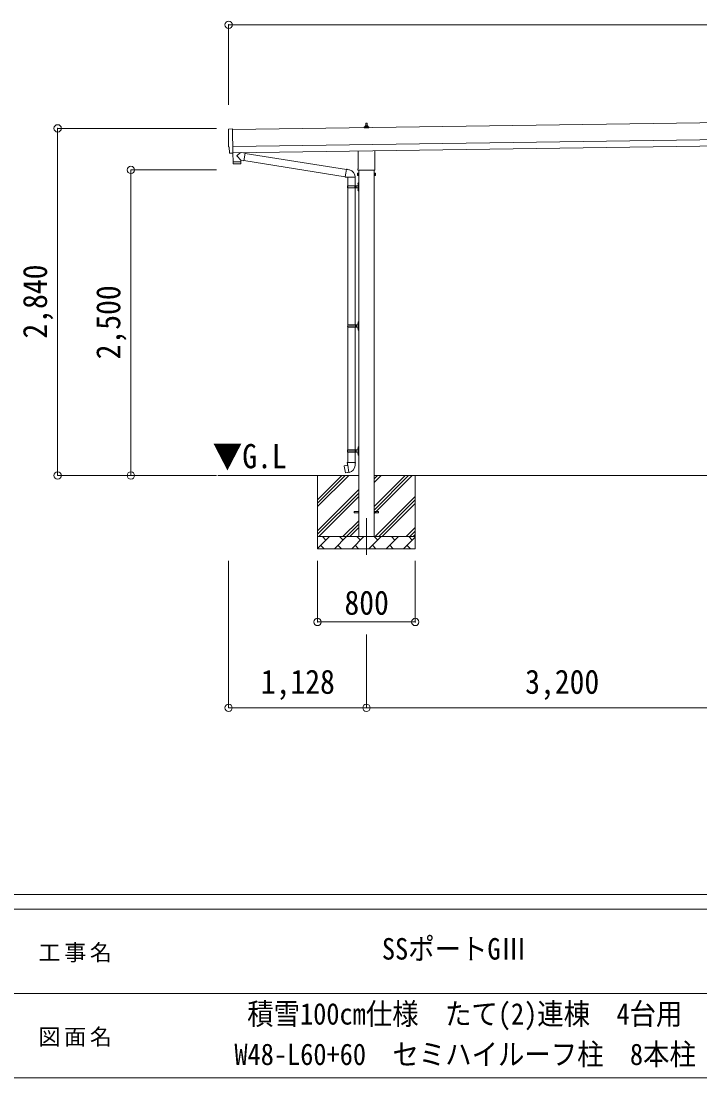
# Model space of a CAD drawing. Units: millimetres at full size, sheet at 1:60. Extents: x -16864 to 16864, y -11640 to 11640.
# Drawn here: x -881 to 4676, y -11640 to -2993 of the extents above; entities that cross this region are included whole.
import ezdxf
from ezdxf.enums import TextEntityAlignment as Align

# ---------------------------------------------------------------- set-up
doc = ezdxf.new("R2010")
doc.units = ezdxf.units.MM
doc.header["$LTSCALE"] = 60
doc.header["$PDMODE"] = 32
doc.header["$PDSIZE"] = 60
doc.linetypes.add('CHAIN1', pattern=[8, 5, -1, 1, -1])
for name, color, linetype, lineweight in [('0-1_Defpoints', 7, 'CHAIN1', 9), ('0-2_TEXT1', 4, 'Continuous', 9), ('0-3_SHAPE', 7, 'Continuous', 9), ('0-7_PARTS2', 7, 'Continuous', 9), ('0-8_TABLE1', 6, 'Continuous', 9), ('0-9_DIM1', 7, 'Continuous', 9), ('F-0', 7, 'Continuous', 9)]:
    doc.layers.add(name, color=color, linetype=linetype, lineweight=lineweight)
doc.styles.add('ＭＳ ゴシック', font='')
doc.styles.get('ＭＳ ゴシック').set_extended_font_data('MS Gothic')

msp = doc.modelspace()

# ---------------------------------------------------------------- linework, layer by layer
at = {"layer": '0-1_Defpoints'}
msp.add_line((1945.59, -7060.72), (1945.59, -7409.72), dxfattribs=at)
at = {"layer": '0-2_TEXT1'}
for p, q in [((6585.66, -3798.03), (850.19, -3879.96)), ((1927.65, -3866.96), (1927.65, -3859.25)), ((1964.15, -3866.96), (1927.65, -3866.96)), ((1928.03, -3858.46), (1963.76, -3858.46)), ((1928.41, -3858.28), (1935.13, -3856.65)), ((1935.51, -3856.46), (1956.28, -3856.46)), ((1935.9, -3855.68), (1935.9, -3851.46)), ((1936.9, -3851.46), (1954.9, -3851.46)), ((1939.9, -3851.46), (1940.62, -3827.94)), ((1941.62, -3826.96), (1950.17, -3826.96)), ((1951.17, -3827.94), (1951.9, -3851.46)), ((1955.9, -3855.68), (1955.9, -3851.46)), ((1963.38, -3858.28), (1956.66, -3856.65)), ((1964.15, -3866.96), (1964.15, -3859.25)), ((852.19, -4019.95), (6587.66, -3938.01)), ((852.91, -4069.94), (6588.37, -3988.01)), ((1877.29, -4200.95), (1877.29, -4055.31)), ((2013.89, -4053.36), (2013.89, -4200.95)), ((833.33, -4073.99), (826.41, -4073.73)), ((1875.59, -4209.72), (1875.59, -4204.22)), ((2013.53, -4213.22), (1877.65, -4213.22)), ((1883.09, -4213.22), (1883.09, -7210.72)), ((2008.09, -7210.72), (2008.09, -4213.22)), ((2015.59, -4204.22), (2015.59, -4209.72)), ((1871.59, -4239.22), (1872.35, -4237.91)), ((1871.59, -4239.22), (1871.59, -4256.22)), ((1871.59, -4256.22), (1872.35, -4257.54)), ((1878.59, -4242.82), (1872.35, -4242.82)), ((1878.59, -4252.63), (1872.35, -4252.63)), ((1878.59, -4257.54), (1872.35, -4257.54)), ((1881.09, -4256.92), (1878.59, -4256.92)), ((2010.09, -4256.92), (2012.59, -4256.92)), ((2012.59, -4242.82), (2018.83, -4242.82)), ((2012.59, -4252.63), (2018.83, -4252.63)), ((2012.59, -4257.54), (2018.83, -4257.54)), ((2019.59, -4239.22), (2018.83, -4237.91)), ((2019.59, -4256.22), (2018.83, -4257.54)), ((2019.59, -4239.22), (2019.59, -4256.22)), ((1845.59, -7006.22), (1883.09, -7006.22)), ((1845.59, -7015.22), (1845.59, -7006.22)), ((1845.59, -7006.22), (1883.09, -7006.22)), ((1845.59, -7015.22), (1845.59, -7006.22)), ((1845.59, -7015.22), (1883.09, -7015.22)), ((1845.59, -7015.22), (1883.09, -7015.22)), ((2008.09, -7006.22), (2045.59, -7006.22)), ((2008.09, -7006.22), (2045.59, -7006.22)), ((2008.09, -7015.22), (2045.59, -7015.22)), ((2008.09, -7015.22), (2045.59, -7015.22)), ((2045.59, -7015.22), (2045.59, -7006.22)), ((2045.59, -7015.22), (2045.59, -7006.22))]:
    msp.add_line(p, q, dxfattribs=at)
for points in [[(818.57, -3876.98), (850.12, -3874.88), (852.94, -4072.71)], [(823.52, -4070.78), (822.85, -4023.76), (822.25, -4023.76)], [(834.07, -4073.71), (834.72, -4073.07), (852.96, -4073.71)], [(1878.59, -4257.54), (1878.59, -4237.91), (1872.35, -4237.91)], [(1878.59, -4256.92), (1878.59, -4238.52), (1881.09, -4238.52)], [(2012.59, -4256.92), (2012.59, -4238.52), (2010.09, -4238.52)], [(2012.59, -4257.54), (2012.59, -4237.91), (2018.83, -4237.91)]]:
    msp.add_lwpolyline(points, dxfattribs=at)
for points in [[(1881.09, -4258.22), (1881.09, -4237.22), (1883.09, -4237.22), (1883.09, -4258.22)], [(2010.09, -4258.22), (2010.09, -4237.22), (2008.09, -4237.22), (2008.09, -4258.22)]]:
    msp.add_lwpolyline(points, close=True, dxfattribs=at)
for centre, radius, start, end in [((1928.65, -3859.25), 1, 103.62699, 180), ((1934.9, -3855.68), 1, 283.62699, 0), ((1939.98, -3852.1), 4.13, 90, 171.17633), ((1936.9, -3852.46), 1, 90, 180), ((1941.62, -3827.96), 1, 90, 178.60509), ((1949.23, -3851.46), 4.83, 133.60282, 180), ((1942.56, -3851.46), 4.83, 0, 46.39718), ((1950.17, -3827.96), 1, 1.39491, 90), ((1951.81, -3852.1), 4.13, 8.82367, 90), ((1954.9, -3852.46), 1, 0, 90), ((1956.9, -3855.68), 1, 180, 256.37301), ((1963.15, -3859.25), 1, 0, 76.37301), ((1879.59, -4204.22), 4, 125.09963, 180), ((1879.59, -4209.72), 4, 180, 194.47751), ((1879.59, -4209.72), 4, 194.47751, 241.04498), ((2011.59, -4209.72), 4, 298.95502, 345.52249), ((2011.59, -4204.22), 4, 0, 54.90037), ((2011.59, -4209.72), 4, 345.52249, 0), ((1875.93, -4240.36), 4.34, 145.61575, 214.38425), ((1887.83, -4247.72), 16.24, 162.41205, 197.58795), ((1875.93, -4255.08), 4.34, 145.61575, 214.38425), ((2015.24, -4240.36), 4.34, 325.61575, 34.38425), ((2003.35, -4247.72), 16.24, 342.41205, 17.58795), ((2015.24, -4255.08), 4.34, 325.61575, 34.38425)]:
    msp.add_arc(centre, radius, start, end, dxfattribs=at)
for centre, major_axis, ratio, start_param, end_param in [((818.77, -3879.97), (-3, -0.04), 0.99863, 4.7647489, 6.2979817), ((-3945.59, -4018.47), (4762.89, 68.04), 0.99863, 6.2686928, 6.2979817), ((822.19, -4019.36), (-4.41, -0.06), 0.99863, 6.2686928, 7.8539816), ((826.53, -4070.73), (-2.15, -2.1), 0.9974, 5.5252311, 7.0411395), ((833.37, -4072.99), (-0.717, -0.7), 0.9974, 0.7579542, 1.5707963)]:
    msp.add_ellipse(centre, major_axis=major_axis, ratio=ratio, start_param=start_param, end_param=end_param, dxfattribs=at)
at = {"layer": '0-3_SHAPE'}
for p, q in [((1883.09, -6710.72), (729.14, -6710.72)), ((1545.59, -6710.72), (1545.59, -7310.72)), ((1545.59, -6909.21), (1744.07, -6710.72)), ((1545.59, -6937.49), (1772.36, -6710.72)), ((1545.59, -6965.77), (1800.64, -6710.72)), ((5083.09, -6710.72), (2008.09, -6710.72)), ((2008.09, -6739.55), (2036.91, -6710.72)), ((2008.09, -6767.83), (2065.2, -6710.72)), ((2008.09, -7022.39), (2319.76, -6710.72)), ((2008.09, -6965.82), (2263.19, -6710.72)), ((2008.09, -6994.11), (2291.47, -6710.72)), ((2345.59, -6710.72), (2345.59, -7310.72)), ((1545.59, -7163.76), (1883.09, -6826.26)), ((1545.59, -7192.05), (1883.09, -6854.55)), ((1555.2, -7210.72), (1883.09, -6882.83)), ((2017.75, -7210.72), (2345.59, -6882.88)), ((2046.03, -7210.72), (2345.59, -6911.16)), ((2074.31, -7210.72), (2345.59, -6939.45)), ((1753.19, -7210.72), (1883.09, -7080.82)), ((1781.47, -7210.72), (1883.09, -7109.11)), ((1809.76, -7210.72), (1883.09, -7137.39)), ((2272.3, -7210.72), (2345.59, -7137.44)), ((2300.59, -7210.72), (2345.59, -7165.72)), ((1545.59, -7307.17), (1642.04, -7210.72)), ((1545.59, -7210.72), (2345.59, -7210.72)), ((1613.48, -7239.28), (1584.93, -7210.72)), ((1683.46, -7310.72), (1783.46, -7210.72)), ((1754.9, -7239.28), (1726.35, -7210.72)), ((1824.88, -7310.72), (1924.88, -7210.72)), ((1896.32, -7239.28), (1867.77, -7210.72)), ((1966.3, -7310.72), (2066.3, -7210.72)), ((2037.75, -7239.28), (2009.19, -7210.72)), ((2107.72, -7310.72), (2207.72, -7210.72)), ((2179.17, -7239.28), (2150.61, -7210.72)), ((2249.14, -7310.72), (2345.59, -7214.28)), ((2320.59, -7239.28), (2292.04, -7210.72)), ((2328.87, -7210.72), (2345.59, -7194.01)), ((2345.59, -7310.72), (1545.59, -7310.72)), ((1570.59, -7282.17), (1599.14, -7310.72)), ((1712.01, -7282.17), (1740.56, -7310.72)), ((1853.43, -7282.17), (1881.98, -7310.72)), ((1994.85, -7282.17), (2023.41, -7310.72)), ((2136.27, -7282.17), (2164.83, -7310.72)), ((2277.7, -7282.17), (2306.25, -7310.72))]:
    msp.add_line(p, q, dxfattribs=at)
at = {"layer": '0-8_TABLE1'}
for p, q in [((817.59, -3023.08), (817.59, -3677.41)), ((12676.59, -3023.08), (817.59, -3023.08)), ((-582.41, -3870.43), (718.28, -3870.43)), ((-582.41, -3870.43), (-582.41, -6710.72)), ((17.59, -4210.72), (718.28, -4210.72)), ((17.59, -4210.72), (17.59, -6710.72)), ((-582.41, -6710.72), (718.28, -6710.72)), ((817.28, -8611.72), (817.28, -7409.72)), ((1545.59, -7909.72), (1545.59, -7409.72)), ((2345.59, -7909.72), (2345.59, -7409.72)), ((1545.59, -7909.72), (2345.59, -7909.72)), ((1945.59, -8611.72), (1945.59, -8011.72)), ((1945.59, -8611.72), (817.28, -8611.72)), ((5145.59, -8611.72), (1945.59, -8611.72))]:
    msp.add_line(p, q, dxfattribs=at)
for p in [(817.59, -3023.08), (817.59, -3023.08), (-582.41, -3870.43), (17.59, -4210.72), (-582.41, -6710.72), (17.59, -6710.72), (1545.59, -7909.72), (2345.59, -7909.72), (817.28, -8611.72), (1945.59, -8611.72)]:
    msp.add_point(p, dxfattribs=at)
at = {"layer": '0-9_DIM1'}
for p, q in [((852.94, -4072.71), (852.96, -4073.71)), ((853.59, -4145.94), (854, -4158.99)), ((858.08, -4144.88), (858.11, -4145.88)), ((917.4, -4132.01), (886.53, -4098.91)), ((914.35, -4069.07), (886.7, -4091.58)), ((913.07, -4144.09), (913.07, -4145.09)), ((917.4, -4132.01), (941.81, -4135.96)), ((917.4, -4132.01), (917.57, -4144.03)), ((951.97, -4073.07), (926.13, -4068.9)), ((951.97, -4073.07), (941.81, -4135.96)), ((942.1, -4134.14), (1771.61, -4266.21)), ((951.68, -4074.91), (1782.03, -4207.11)), ((914.59, -4161.07), (857.05, -4161.89)), ((1771.28, -4268.03), (1776.82, -4236.66)), ((1782.35, -4205.29), (1776.82, -4236.66)), ((1782.35, -4205.29), (1783.49, -4203.31)), ((1783.49, -4203.31), (1787.05, -4203.94)), ((1787.05, -4203.94), (1787.47, -4206.29)), ((1801.98, -4209.11), (1803.67, -4210.74)), ((1803.67, -4210.74), (1805.78, -4211.19)), ((1771.28, -4268.03), (1771.68, -4270.28)), ((1771.28, -4268.03), (1776.44, -4268.84)), ((1771.68, -4270.28), (1775.24, -4270.91)), ((1775.24, -4270.91), (1776.44, -4268.84)), ((1776.44, -4268.84), (1791.04, -4271.16)), ((1791.04, -4271.16), (1793.25, -4270.17)), ((1853.54, -4270.57), (1792.36, -4270.57)), ((1793.09, -4270.57), (1793.09, -4339.86)), ((1853.09, -4270.57), (1853.09, -4339.86)), ((1876.79, -4322.71), (1878.83, -4323.71)), ((1878.06, -4320.71), (1878.69, -4320.71)), ((1878.06, -4320.71), (1878.06, -4329.01)), ((1878.69, -4320.71), (1878.69, -4329.01)), ((1878.69, -4320.71), (1879.09, -4321.11)), ((1879.09, -4316.86), (1882.09, -4315.36)), ((1879.09, -4316.86), (1879.09, -4348.86)), ((1879.09, -4321.11), (1879.09, -4328.61)), ((1882.09, -4315.36), (1882.09, -4348.86)), ((1882.09, -4315.36), (1883.09, -4315.36)), ((1883.09, -4315.36), (1883.09, -4348.86)), ((1790.09, -4341.86), (1840.42, -4341.86)), ((1790.09, -4355.86), (1840.42, -4355.86)), ((1791.09, -4339.86), (1877.09, -4339.86)), ((1791.09, -4339.86), (1791.09, -4341.86)), ((1791.09, -4357.86), (1791.09, -4355.86)), ((1791.09, -4357.86), (1877.09, -4357.86)), ((1793.09, -4339.64), (1793.09, -5479.22)), ((1850.09, -4339.86), (1850.09, -4344.36)), ((1850.09, -4344.36), (1852.09, -4344.36)), ((1850.09, -4357.86), (1850.09, -4353.36)), ((1850.09, -4353.36), (1852.09, -4353.36)), ((1852.09, -4344.36), (1852.09, -4348.86)), ((1852.09, -4353.36), (1852.09, -4348.86)), ((1853.09, -4339.64), (1853.09, -5479.22)), ((1858.09, -4339.86), (1858.09, -4348.86)), ((1858.09, -4344.36), (1861.09, -4344.36)), ((1858.09, -4357.86), (1858.09, -4348.86)), ((1858.09, -4353.36), (1861.09, -4353.36)), ((1861.09, -4344.36), (1861.09, -4348.86)), ((1861.09, -4353.36), (1861.09, -4348.86)), ((1876.79, -4370.71), (1878.83, -4371.71)), ((1878.06, -4329.01), (1878.69, -4329.01)), ((1878.06, -4368.71), (1878.69, -4368.71)), ((1878.06, -4368.71), (1878.06, -4377.01)), ((1878.06, -4377.01), (1878.69, -4377.01)), ((1878.69, -4329.01), (1879.09, -4328.61)), ((1878.69, -4368.71), (1878.69, -4377.01)), ((1878.69, -4368.71), (1879.09, -4369.11)), ((1878.69, -4377.01), (1879.09, -4376.61)), ((1878.83, -4323.71), (1879.44, -4324.86)), ((1878.83, -4371.71), (1879.44, -4372.86)), ((1879.09, -4380.86), (1879.09, -4348.86)), ((1879.09, -4369.11), (1879.09, -4376.61)), ((1879.09, -4380.86), (1882.09, -4382.36)), ((1882.09, -4382.36), (1882.09, -4348.86)), ((1882.09, -4382.36), (1883.09, -4382.36)), ((1883.09, -4382.36), (1883.09, -4348.86)), ((1792.59, -5481.22), (1842.92, -5481.22)), ((1792.59, -5495.22), (1842.92, -5495.22)), ((1793.09, -5497.22), (1793.09, -6501.72)), ((1793.59, -5479.22), (1793.59, -5481.22)), ((1793.59, -5479.22), (1877.09, -5479.22)), ((1793.59, -5497.22), (1793.59, -5495.22)), ((1793.59, -5497.22), (1877.09, -5497.22)), ((1852.59, -5479.22), (1852.59, -5483.72)), ((1852.59, -5483.72), (1854.59, -5483.72)), ((1852.59, -5497.22), (1852.59, -5492.72)), ((1852.59, -5492.72), (1854.59, -5492.72)), ((1853.09, -5497.22), (1853.09, -6501.72)), ((1854.59, -5483.72), (1854.59, -5488.22)), ((1854.59, -5492.72), (1854.59, -5488.22)), ((1860.59, -5479.22), (1860.59, -5488.22)), ((1860.59, -5483.72), (1863.59, -5483.72)), ((1860.59, -5497.22), (1860.59, -5488.22)), ((1860.59, -5492.72), (1863.59, -5492.72)), ((1863.59, -5483.72), (1863.59, -5488.22)), ((1863.59, -5492.72), (1863.59, -5488.22)), ((1876.79, -5462.08), (1878.83, -5463.07)), ((1876.79, -5510.08), (1878.83, -5511.07)), ((1878.06, -5460.07), (1878.69, -5460.07)), ((1878.06, -5460.07), (1878.06, -5468.37)), ((1878.06, -5468.37), (1878.69, -5468.37)), ((1878.06, -5508.07), (1878.69, -5508.07)), ((1878.06, -5508.07), (1878.06, -5516.37)), ((1878.06, -5516.37), (1878.69, -5516.37)), ((1878.69, -5460.07), (1878.69, -5468.37)), ((1878.69, -5460.07), (1879.09, -5460.47)), ((1878.69, -5468.37), (1879.09, -5467.97)), ((1878.69, -5508.07), (1878.69, -5516.37)), ((1878.69, -5508.07), (1879.09, -5508.47)), ((1878.69, -5516.37), (1879.09, -5515.97)), ((1878.83, -5463.07), (1879.44, -5464.22)), ((1878.83, -5511.07), (1879.44, -5512.22)), ((1879.09, -5456.22), (1882.09, -5454.72)), ((1879.09, -5456.22), (1879.09, -5488.22)), ((1879.09, -5460.47), (1879.09, -5467.97)), ((1879.09, -5520.22), (1879.09, -5488.22)), ((1879.09, -5508.47), (1879.09, -5515.97)), ((1879.09, -5520.22), (1882.09, -5521.72)), ((1882.09, -5454.72), (1882.09, -5488.22)), ((1882.09, -5454.72), (1883.09, -5454.72)), ((1882.09, -5521.72), (1882.09, -5488.22)), ((1882.09, -5521.72), (1883.09, -5521.72)), ((1883.09, -5454.72), (1883.09, -5488.22)), ((1883.09, -5521.72), (1883.09, -5488.22)), ((1876.79, -6484.58), (1878.83, -6485.57)), ((1878.06, -6482.57), (1878.69, -6482.57)), ((1878.06, -6482.57), (1878.06, -6490.87)), ((1878.69, -6482.57), (1878.69, -6490.87)), ((1878.69, -6482.57), (1879.09, -6482.97)), ((1879.09, -6478.72), (1882.09, -6477.22)), ((1879.09, -6478.72), (1879.09, -6510.72)), ((1879.09, -6482.97), (1879.09, -6490.47)), ((1882.09, -6477.22), (1882.09, -6510.72)), ((1882.09, -6477.22), (1883.09, -6477.22)), ((1883.09, -6477.22), (1883.09, -6510.72)), ((1790.09, -6503.72), (1840.42, -6503.72)), ((1790.09, -6517.72), (1840.42, -6517.72)), ((1791.09, -6501.72), (1877.09, -6501.72)), ((1791.09, -6501.72), (1791.09, -6503.72)), ((1791.09, -6519.72), (1791.09, -6517.72)), ((1791.09, -6519.72), (1877.09, -6519.72)), ((1793.09, -6519.72), (1793.09, -6604.65)), ((1850.09, -6501.72), (1850.09, -6506.22)), ((1850.09, -6506.22), (1852.09, -6506.22)), ((1850.09, -6519.72), (1850.09, -6515.22)), ((1850.09, -6515.22), (1852.09, -6515.22)), ((1852.09, -6506.22), (1852.09, -6510.72)), ((1852.09, -6515.22), (1852.09, -6510.72)), ((1853.09, -6519.72), (1853.09, -6604.65)), ((1858.09, -6501.72), (1858.09, -6510.72)), ((1858.09, -6506.22), (1861.09, -6506.22)), ((1858.09, -6519.72), (1858.09, -6510.72)), ((1858.09, -6515.22), (1861.09, -6515.22)), ((1861.09, -6506.22), (1861.09, -6510.72)), ((1861.09, -6515.22), (1861.09, -6510.72)), ((1876.79, -6532.58), (1878.83, -6533.57)), ((1878.06, -6490.87), (1878.69, -6490.87)), ((1878.06, -6530.57), (1878.69, -6530.57)), ((1878.06, -6530.57), (1878.06, -6538.87)), ((1878.06, -6538.87), (1878.69, -6538.87)), ((1878.69, -6490.87), (1879.09, -6490.47)), ((1878.69, -6530.57), (1878.69, -6538.87)), ((1878.69, -6530.57), (1879.09, -6530.97)), ((1878.69, -6538.87), (1879.09, -6538.47)), ((1878.83, -6485.57), (1879.44, -6486.72)), ((1878.83, -6533.57), (1879.44, -6534.72)), ((1879.09, -6542.72), (1879.09, -6510.72)), ((1879.09, -6530.97), (1879.09, -6538.47)), ((1879.09, -6542.72), (1882.09, -6544.22)), ((1882.09, -6544.22), (1882.09, -6510.72)), ((1882.09, -6544.22), (1883.09, -6544.22)), ((1883.09, -6544.22), (1883.09, -6510.72)), ((1764.63, -6633.1), (1763.82, -6634.27)), ((1763.82, -6634.27), (1773.44, -6688.83)), ((1792.5, -6627.85), (1764.63, -6633.1)), ((1777.37, -6630.5), (1777.16, -6630.74)), ((1791.24, -6604.65), (1789.09, -6605.43)), ((1789.09, -6605.43), (1789.09, -6609.05)), ((1789.09, -6609.05), (1791.33, -6609.87)), ((1791.24, -6604.65), (1823.09, -6604.65)), ((1791.24, -6604.65), (1791.33, -6609.87)), ((1791.33, -6609.87), (1791.59, -6624.65)), ((1791.59, -6624.65), (1792.94, -6626.65)), ((1802.85, -6685.15), (1792.72, -6627.67)), ((1792.74, -6626.85), (1792.74, -6627.56)), ((1792.94, -6626.65), (1792.91, -6626.66)), ((1854.94, -6604.65), (1823.09, -6604.65)), ((1853.28, -6626.59), (1853.2, -6628.75)), ((1854.59, -6624.65), (1853.28, -6626.59)), ((1857.09, -6609.05), (1854.85, -6609.87)), ((1854.94, -6604.65), (1857.09, -6605.43)), ((1857.09, -6605.43), (1857.09, -6609.05)), ((1787.46, -6687.74), (1787.18, -6687.59)), ((1803.16, -6685.91), (1802.91, -6685.25))]:
    msp.add_line(p, q, dxfattribs=at)
for points in [[(852.56, -4073.7), (853.58, -4144.94), (917.57, -4144.03)], [(917.54, -4158.08), (917.58, -4145.03), (853.59, -4145.94)], [(1782.35, -4205.29), (1787.47, -4206.29), (1801.98, -4209.11)], [(1876.79, -4327.01), (1878.83, -4326.01), (1879.44, -4324.86)], [(1876.79, -4375.01), (1878.83, -4374.01), (1879.44, -4372.86)], [(1876.79, -5466.37), (1878.83, -5465.37), (1879.44, -5464.22)], [(1876.79, -5514.37), (1878.83, -5513.37), (1879.44, -5512.22)], [(1876.79, -6488.87), (1878.83, -6487.87), (1879.44, -6486.72)], [(1876.79, -6536.87), (1878.83, -6535.87), (1879.44, -6534.72)], [(1779.62, -6630.28), (1779.34, -6630.13), (1777.37, -6630.5)], [(1854.94, -6604.65), (1854.85, -6609.87), (1854.59, -6624.65)], [(1802.58, -6685.05), (1774.6, -6689.65), (1773.44, -6688.83)], [(1789.65, -6687.18), (1789.44, -6687.42), (1787.46, -6687.74)]]:
    msp.add_lwpolyline(points, dxfattribs=at)
for centre, radius, start, end in [((890.01, -4095.32), 5, 131.47396, 225.79244), ((857, -4158.89), 3, 181.81845, 270.86677), ((914.54, -4158.07), 3, 270.81845, 359.81845), ((1793.25, -4270.17), 60.3, 359.62495, 78), ((1882.39, -4324.86), 6, 136.21765, 223.78235), ((1838.84, -4348.86), 49.25, 171.82876, 180.00002), ((1838.84, -4348.86), 49.25, 180.00002, 188.17127), ((1840.42, -4339.86), 2, 270, 359.99998), ((1840.42, -4357.86), 2, 0.00005, 90.00004), ((1882.39, -4372.86), 6, 136.21765, 223.78235), ((1877.09, -4337.86), 2, 270, 359.99998), ((1877.09, -4359.86), 2, 0.00005, 90.00004), ((1841.34, -5488.22), 49.25, 171.82876, 180.00002), ((1841.34, -5488.22), 49.25, 180.00002, 188.17127), ((1842.92, -5479.22), 2, 270, 359.99998), ((1842.92, -5497.22), 2, 0.00005, 90.00004), ((1882.39, -5464.22), 6, 136.21765, 223.78235), ((1882.39, -5512.22), 6, 136.21765, 223.78235), ((1877.09, -5477.22), 2, 270, 359.99998), ((1877.09, -5499.22), 2, 0.00005, 90.00004), ((1882.39, -6486.72), 6, 136.21765, 223.78235), ((1838.84, -6510.72), 49.25, 171.82876, 180.00002), ((1838.84, -6510.72), 49.25, 180.00002, 188.17127), ((1840.42, -6501.72), 2, 270, 359.99998), ((1840.42, -6519.72), 2, 0.00005, 90.00004), ((1882.39, -6534.72), 6, 136.21765, 223.78235), ((1877.09, -6499.72), 2, 270, 359.99998), ((1877.09, -6521.72), 2, 0.00005, 90.00004), ((1792.44, -6627.56), 0.3, 280.66842, 0), ((1792.94, -6626.85), 0.2, 100, 180), ((1792.94, -6626.65), 60.3, 279.96938, 358), ((1802.63, -6685.35), 0.3, 20, 99.33158), ((1803.34, -6685.84), 0.2, 200, 279.96938)]:
    msp.add_arc(centre, radius, start, end, dxfattribs=at)
at = {"layer": 'F-0', "color": 5, "lineweight": 5}
for p, q in [((-16864.12, -10140), (16015.88, -10140)), ((-16864.12, -10260), (10682.37, -10260)), ((-6897.63, -10950), (5402.37, -10950)), ((-16864.12, -11640), (16015.88, -11640))]:
    msp.add_line(p, q, dxfattribs=at)

# ---------------------------------------------------------------- texts
at = {"layer": '0-7_PARTS2', "style": 'ＭＳ ゴシック', "width": 0.9}
msp.add_text('▼G.L', height=197.9, dxfattribs=at).set_placement((686.42, -6711.01), align=Align.BOTTOM_LEFT)
at = {"layer": '0-8_TABLE1', "color": 7, "style": 'ＭＳ ゴシック', "width": 0.9}
for s, p in [('2,840', (-609.91, -5590.58)), ('2,500', (-9.91, -5760.72))]:
    msp.add_text(s, height=197.9, rotation=90, dxfattribs=at).set_placement(p, align=Align.BOTTOM_LEFT)
for s, p in [('800', (1765.59, -7909.72)), ('1,128', (1081.44, -8556.72)), ('3,200', (3245.59, -8556.72))]:
    msp.add_text(s, height=197.9, dxfattribs=at).set_placement(p, align=Align.BOTTOM_LEFT)
at = {"layer": 'F-0', "style": 'ＭＳ ゴシック', "width": 0.9}
for s, p in [('SSポートGⅢ ', (2072.37, -10725)), ('積雪100cm仕様\u3000たて(2)連棟\u30004台用', (969.87, -11256.91)), ('W48-L60+60\u3000セミハイルーフ柱\u30008本柱', (864.87, -11587.74))]:
    msp.add_text(s, height=176, dxfattribs=at).set_placement(p, align=Align.BOTTOM_LEFT)
at = {"layer": 'F-0', "char_height": 132, "attachment_point": 7, "style": 'ＭＳ ゴシック'}
for s, insert in [('\\T1.17;工事名', (-739.42, -10695)), ('\\T1.17;図面名', (-739.42, -11385))]:
    msp.add_mtext(s, dxfattribs=dict(at, insert=insert))

doc.saveas('drawing.dxf')
